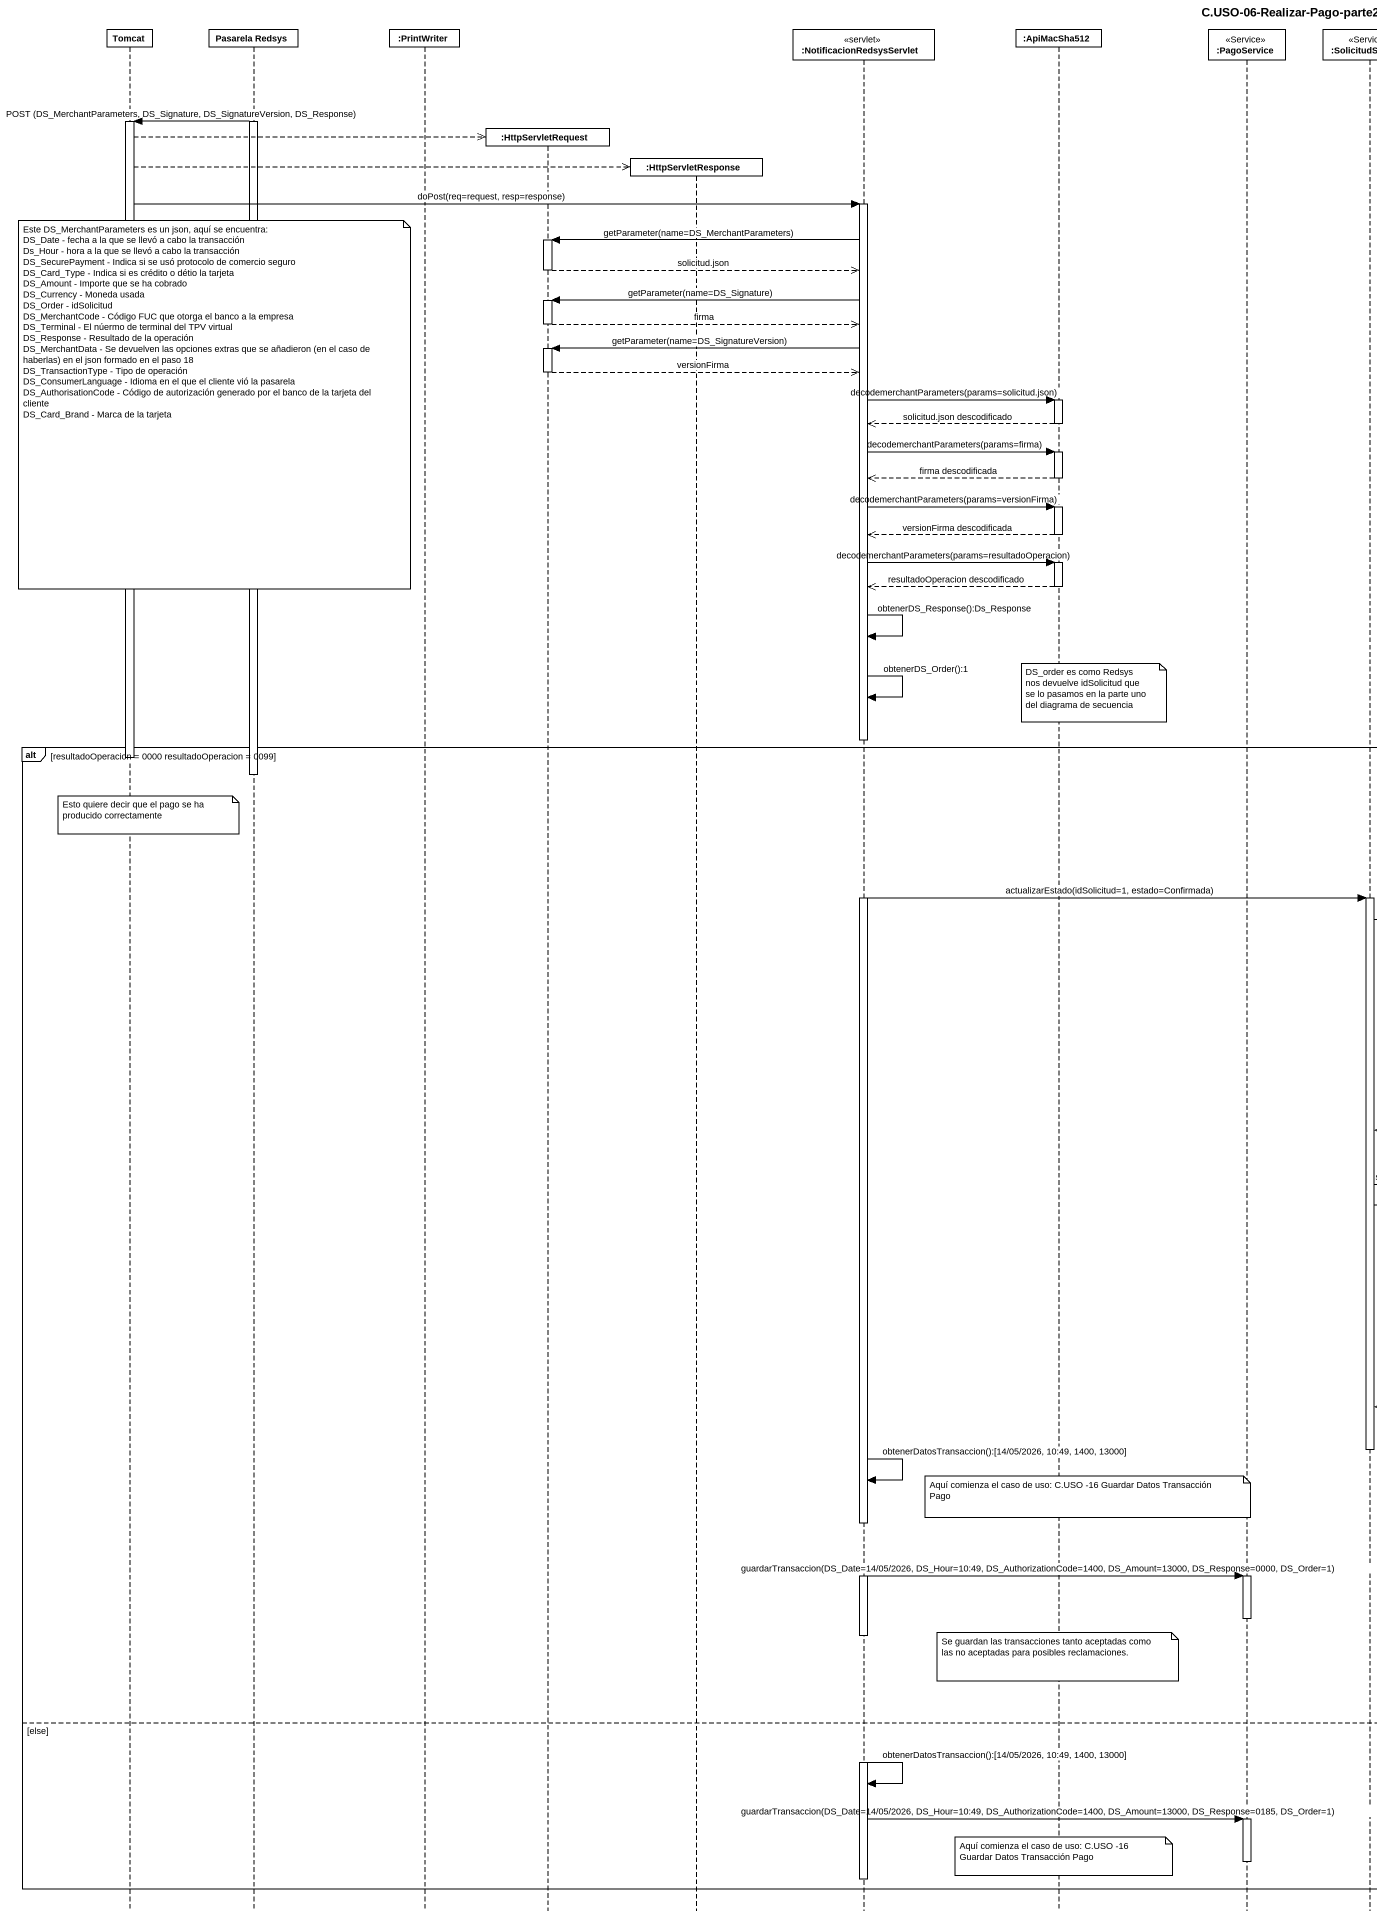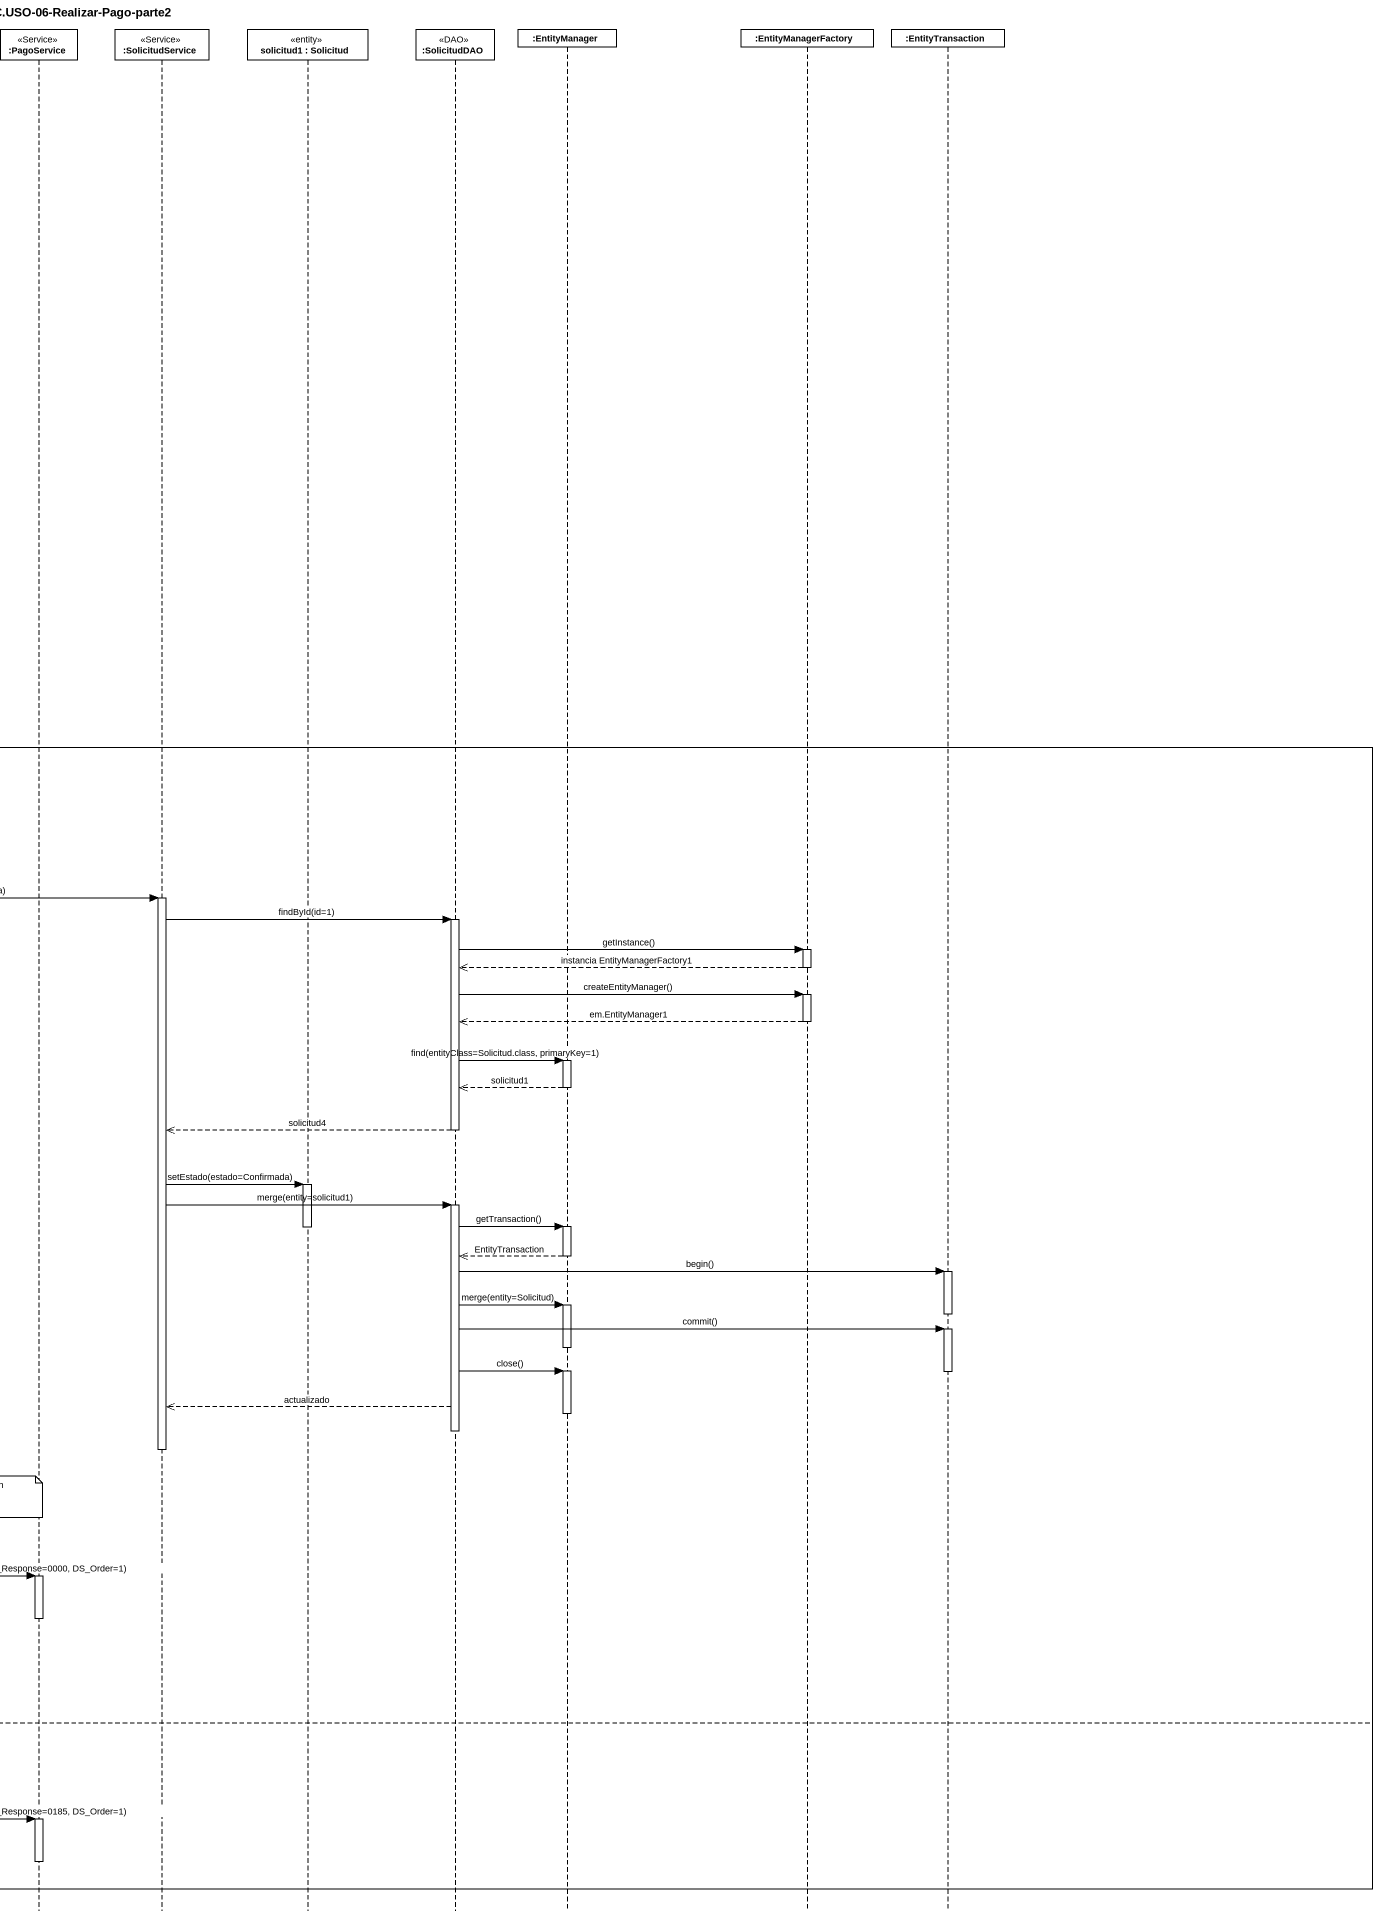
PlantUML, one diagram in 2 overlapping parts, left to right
@startuml
title C.USO-06-Realizar-Pago-parte2
hide footbox
participant Tomcat
participant "Pasarela Redsys" as Pasarela_Redsys
participant ":PrintWriter" as PrintWriter
participant ":HttpServletRequest" as HttpServletRequest
participant ":HttpServletResponse" as HttpServletResponse
participant ":NotificacionRedsysServlet" as NotificacionRedsysServlet <<servlet>>
participant ":ApiMacSha512" as ApiMacSha512
participant ":PagoService" as PagoService <<Service>>
participant ":SolicitudService" as SolicitudService <<Service>>
participant "solicitud1 : Solicitud" as solicitud1 <<entity>>
participant ":SolicitudDAO" as SolicitudDAO <<DAO>>
participant ":EntityManager" as EntityManager
participant ":EntityManagerFactory" as EntityManagerFactory
participant ":EntityTransaction" as EntityTransaction

activate Pasarela_Redsys
Pasarela_Redsys -> Tomcat : POST (DS_MerchantParameters, DS_Signature, DS_SignatureVersion, DS_Response)
activate Tomcat
Tomcat -->> HttpServletRequest **
Tomcat -->> HttpServletResponse **
Tomcat -> NotificacionRedsysServlet : doPost(req=request, resp=response)
activate NotificacionRedsysServlet
NotificacionRedsysServlet -> HttpServletRequest : getParameter(name=DS_MerchantParameters)
activate HttpServletRequest
HttpServletRequest -->> NotificacionRedsysServlet : solicitud.json
deactivate HttpServletRequest
NotificacionRedsysServlet -> HttpServletRequest : getParameter(name=DS_Signature)
activate HttpServletRequest
HttpServletRequest -->> NotificacionRedsysServlet : firma
deactivate HttpServletRequest
NotificacionRedsysServlet -> HttpServletRequest : getParameter(name=DS_SignatureVersion)
activate HttpServletRequest
HttpServletRequest -->> NotificacionRedsysServlet : versionFirma
deactivate HttpServletRequest
NotificacionRedsysServlet -> ApiMacSha512 : decodemerchantParameters(params=solicitud.json)
activate ApiMacSha512
note over Pasarela_Redsys
  Este DS_MerchantParameters es un json, aquí se encuentra:
  DS_Date - fecha a la que se llevó a cabo la transacción
  Ds_Hour - hora a la que se llevó a cabo la transacción
  DS_SecurePayment - Indica si se usó protocolo de comercio seguro
  DS_Card_Type - Indica si es crédito o détio la tarjeta
  DS_Amount - Importe que se ha cobrado
  DS_Currency - Moneda usada
  DS_Order - idSolicitud
  DS_MerchantCode - Código FUC que otorga el banco a la empresa
  DS_Terminal - El núermo de terminal del TPV virtual
  DS_Response - Resultado de la operación
  DS_MerchantData - Se devuelven las opciones extras que se añadieron (en el caso de haberlas) en el json formado en el paso 18
  DS_TransactionType - Tipo de operación
  DS_ConsumerLanguage - Idioma en el que el cliente vió la pasarela
  DS_AuthorisationCode - Código de autorización generado por el banco de la tarjeta del cliente
  DS_Card_Brand - Marca de la tarjeta
end note
ApiMacSha512 -->> NotificacionRedsysServlet : solicitud.json descodificado
deactivate ApiMacSha512
NotificacionRedsysServlet -> ApiMacSha512 : decodemerchantParameters(params=firma)
activate ApiMacSha512
ApiMacSha512 -->> NotificacionRedsysServlet : firma descodificada
deactivate ApiMacSha512
NotificacionRedsysServlet -> ApiMacSha512 : decodemerchantParameters(params=versionFirma)
activate ApiMacSha512
ApiMacSha512 -->> NotificacionRedsysServlet : versionFirma descodificada
deactivate ApiMacSha512
NotificacionRedsysServlet -> ApiMacSha512 : decodemerchantParameters(params=resultadoOperacion)
activate ApiMacSha512
ApiMacSha512 -->> NotificacionRedsysServlet : resultadoOperacion descodificado
deactivate ApiMacSha512
NotificacionRedsysServlet -> NotificacionRedsysServlet : obtenerDS_Response():Ds_Response
note over ApiMacSha512 : DS_order es como Redsys nos devuelve idSolicitud que se lo pasamos en la parte uno del diagrama de secuencia
NotificacionRedsysServlet -> NotificacionRedsysServlet : obtenerDS_Order():1
alt resultadoOperacion = 0000 resultadoOperacion = 0099
  deactivate Tomcat
  deactivate Pasarela_Redsys
  note over Tomcat : Esto quiere decir que el pago se ha producido correctamente
  NotificacionRedsysServlet -> SolicitudService : actualizarEstado(idSolicitud=1, estado=Confirmada)
  activate SolicitudService
  SolicitudService -> SolicitudDAO : findById(id=1)
  activate SolicitudDAO
  SolicitudDAO -> EntityManagerFactory : getInstance()
  activate EntityManagerFactory
  EntityManagerFactory -->> SolicitudDAO : instancia EntityManagerFactory1
  deactivate EntityManagerFactory
  SolicitudDAO -> EntityManagerFactory : createEntityManager()
  activate EntityManagerFactory
  EntityManagerFactory -->> SolicitudDAO : em.EntityManager1
  deactivate EntityManagerFactory
  SolicitudDAO -> EntityManager : find(entityClass=Solicitud.class, primaryKey=1)
  activate EntityManager
  EntityManager -->> SolicitudDAO : solicitud1
  deactivate EntityManager
  SolicitudDAO -->> SolicitudService : solicitud4
  deactivate SolicitudDAO
  SolicitudService -> solicitud1 : setEstado(estado=Confirmada)
  activate solicitud1
  SolicitudService -> SolicitudDAO : merge(entity=solicitud1)
  activate SolicitudDAO
  SolicitudDAO -> EntityManager : getTransaction()
  activate EntityManager
  deactivate solicitud1
  EntityManager -->> SolicitudDAO : EntityTransaction
  deactivate EntityManager
  SolicitudDAO -> EntityTransaction : begin()
  activate EntityTransaction
  SolicitudDAO -> EntityManager : merge(entity=Solicitud)
  activate EntityManager
  deactivate EntityTransaction
  SolicitudDAO -> EntityTransaction : commit()
  activate EntityTransaction
  deactivate EntityManager
  SolicitudDAO -> EntityManager : close()
  activate EntityManager
  deactivate EntityTransaction
  SolicitudDAO -->> SolicitudService : actualizado
  deactivate EntityManager
  deactivate SolicitudDAO
  deactivate SolicitudService
  NotificacionRedsysServlet -> NotificacionRedsysServlet : obtenerDatosTransaccion():[14/05/2026, 10:49, 1400, 13000]
  note over ApiMacSha512 : Aquí comienza el caso de uso: C.USO -16 Guardar Datos Transacción Pago
  NotificacionRedsysServlet -> PagoService : guardarTransaccion(DS_Date=14/05/2026, DS_Hour=10:49, DS_AuthorizationCode=1400, DS_Amount=13000, DS_Response=0000, DS_Order=1)
  activate PagoService
  deactivate PagoService
  note over ApiMacSha512 : Se guardan las transacciones tanto aceptadas como las no aceptadas para posibles reclamaciones.
else else
  NotificacionRedsysServlet -> NotificacionRedsysServlet : obtenerDatosTransaccion():[14/05/2026, 10:49, 1400, 13000]
  NotificacionRedsysServlet -> PagoService : guardarTransaccion(DS_Date=14/05/2026, DS_Hour=10:49, DS_AuthorizationCode=1400, DS_Amount=13000, DS_Response=0185, DS_Order=1)
  activate PagoService
  note over ApiMacSha512 : Aquí comienza el caso de uso: C.USO -16 Guardar Datos Transacción Pago
  deactivate PagoService
  deactivate NotificacionRedsysServlet
end
@enduml
